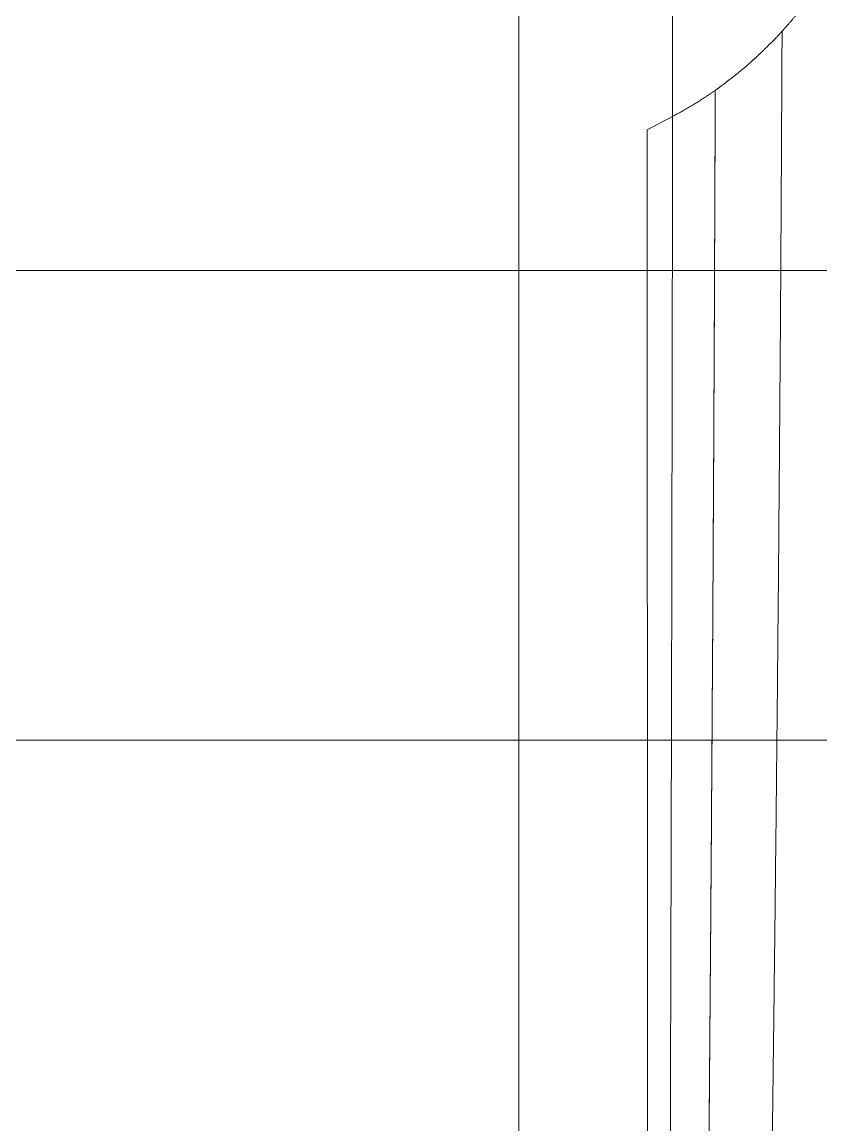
# Model space of a CAD drawing. Header units: millimetres. Extents: x 9384 to 10744, y 39991 to 40815.
# Drawn here: x 10053.36 to 10065.38, y 40162.22 to 40178.81 of the extents above; entities that cross this region are included whole.
import ezdxf

# ---------------------------------------------------------------- set-up
doc = ezdxf.new("R2010")
doc.units = ezdxf.units.MM
doc.linetypes.add('DASHED', pattern=[0])
doc.layers.add('PS', color=6, linetype='Continuous', lineweight=20)
doc.layers.add('PS_W', color=1, linetype='Continuous', lineweight=20)

msp = doc.modelspace()

# ---------------------------------------------------------------- linework, layer by layer
at = {"layer": 'PS', "color": 183, "linetype": 'Continuous', "lineweight": 5}
msp.add_line((10060.834, 40156.788), (10060.834, 40671.788), dxfattribs=at)
at = {"layer": 'PS', "color": 155, "linetype": 'DASHED', "lineweight": 5, "ltscale": 0.819311}
msp.add_line((10063.148, 40670.709), (10063.148, 40177.386), dxfattribs=at)
at = {"layer": 'PS', "color": 155, "linetype": 'Continuous', "lineweight": 5}
msp.add_line((10063.148, 40670.709), (10063.148, 40177.386), dxfattribs=at)
at = {"layer": 'PS', "color": 183, "linetype": 'Continuous', "lineweight": 5}
for points, knots in [([(10064.795, 40178.666), (10064.804, 40178.676), (10064.822, 40178.697), (10064.85, 40178.727), (10064.877, 40178.758), (10064.905, 40178.79), (10064.932, 40178.821), (10064.959, 40178.853), (10064.986, 40178.885), (10065.013, 40178.918), (10065.039, 40178.95), (10065.066, 40178.983), (10065.092, 40179.016), (10065.118, 40179.049), (10065.144, 40179.083), (10065.161, 40179.106), (10065.17, 40179.117)], [0, 0, 0, 0, 0.070259, 0.140696, 0.211313, 0.282109, 0.353085, 0.42424, 0.495576, 0.567093, 0.63879, 0.710669, 0.782729, 0.854971, 0.927394, 1, 1, 1, 1]), ([(10064.795, 40178.666), (10064.787, 40178.657), (10064.769, 40178.638), (10064.739, 40178.606), (10064.704, 40178.569), (10064.653, 40178.517), (10064.596, 40178.459), (10064.54, 40178.405), (10064.496, 40178.362), (10064.453, 40178.32), (10064.396, 40178.267), (10064.335, 40178.211), (10064.28, 40178.163), (10064.237, 40178.126), (10064.194, 40178.09), (10064.146, 40178.05), (10064.097, 40178.011), (10064.056, 40177.979), (10064.021, 40177.952), (10063.988, 40177.926), (10063.948, 40177.895), (10063.91, 40177.866), (10063.875, 40177.84), (10063.85, 40177.822), (10063.828, 40177.805), (10063.808, 40177.791), (10063.796, 40177.783), (10063.79, 40177.779)], [0, 0, 0, 0, 0.026944, 0.059401, 0.097428, 0.141101, 0.221948, 0.278716, 0.314275, 0.358994, 0.412955, 0.489737, 0.542856, 0.575639, 0.617131, 0.667324, 0.716052, 0.755408, 0.785404, 0.813577, 0.850552, 0.896277, 0.922377, 0.945789, 0.966524, 0.984591, 1, 1, 1, 1])]:
    msp.add_open_spline(points, degree=3, knots=knots, dxfattribs=at)
at = {"layer": 'PS', "color": 155, "linetype": 'DASHED', "lineweight": 5, "ltscale": 0.819311}
for points, degree in [([(10064.795, 40178.666), (10064.772, 40173.422), (10064.731, 40168.558), (10064.681, 40164.129), (10064.626, 40160.188), (10064.575, 40156.788)], 5), ([(10063.79, 40177.779), (10063.783, 40175.677), (10063.765, 40171.635), (10063.73, 40166.093), (10063.69, 40161.1), (10063.662, 40158.158), (10063.649, 40156.788)], 3), ([(10063.148, 40177.386), (10063.142, 40172.423), (10063.133, 40167.86), (10063.121, 40163.721), (10063.108, 40160.025), (10063.096, 40156.788)], 5)]:
    msp.add_open_spline(points, degree=degree, dxfattribs=at)
at = {"layer": 'PS', "color": 155, "linetype": 'Continuous', "lineweight": 5}
for points in [[(10064.795, 40178.666), (10064.772, 40173.422), (10064.731, 40168.558), (10064.681, 40164.129), (10064.626, 40160.188), (10064.575, 40156.788)], [(10063.79, 40177.779), (10063.773, 40172.734), (10063.747, 40168.079), (10063.715, 40163.849), (10063.681, 40160.075), (10063.649, 40156.788)], [(10063.148, 40177.386), (10063.142, 40172.423), (10063.133, 40167.86), (10063.121, 40163.721), (10063.108, 40160.025), (10063.096, 40156.788)]]:
    msp.add_open_spline(points, degree=5, dxfattribs=at)
at = {"layer": 'PS', "color": 183, "linetype": 'DASHED', "lineweight": 5, "ltscale": 0.819311}
for points, degree, knots in [([(10064.885, 40178.768), (10064.882, 40178.764), (10064.87, 40178.751), (10064.849, 40178.727), (10064.822, 40178.696), (10064.804, 40178.676), (10064.795, 40178.666)], 3, [0, 0, 0, 0, 0.10152, 0.401976, 0.701469, 1, 1, 1, 1]), ([(10064.313, 40178.191), (10064.314, 40178.193), (10064.316, 40178.195), (10064.319, 40178.197), (10064.321, 40178.199), (10064.323, 40178.201), (10064.323, 40178.201)], 5, [0, 0, 0, 0, 0, 0, 0.807195, 1, 1, 1, 1, 1, 1])]:
    msp.add_open_spline(points, degree=degree, knots=knots, dxfattribs=at)
for points, degree in [([(10064.323, 40178.201), (10064.336, 40178.212), (10064.362, 40178.235), (10064.387, 40178.259), (10064.4, 40178.27)], 3), ([(10063.79, 40177.779), (10063.806, 40177.79), (10063.821, 40177.801), (10063.837, 40177.812), (10063.852, 40177.823), (10063.868, 40177.834)], 5)]:
    msp.add_open_spline(points, degree=degree, dxfattribs=at)
at = {"layer": 'PS', "color": 155, "linetype": 'DASHED', "lineweight": 5, "ltscale": 0.819311}
msp.add_open_spline([(10063.79, 40177.779), (10063.779, 40177.771), (10063.757, 40177.756), (10063.724, 40177.733), (10063.691, 40177.71), (10063.657, 40177.688), (10063.624, 40177.666), (10063.591, 40177.644), (10063.557, 40177.623), (10063.524, 40177.602), (10063.49, 40177.581), (10063.456, 40177.56), (10063.422, 40177.54), (10063.388, 40177.52), (10063.354, 40177.5), (10063.32, 40177.48), (10063.286, 40177.461), (10063.252, 40177.442), (10063.217, 40177.423), (10063.183, 40177.405), (10063.16, 40177.393), (10063.148, 40177.386)], degree=3, knots=[0, 0, 0, 0, 0.053436, 0.10678, 0.160033, 0.213195, 0.266267, 0.319248, 0.372141, 0.424943, 0.477658, 0.530283, 0.582821, 0.635271, 0.687633, 0.739909, 0.792098, 0.844202, 0.89622, 0.948152, 1, 1, 1, 1], dxfattribs=at)
at = {"layer": 'PS', "color": 155, "linetype": 'Continuous', "lineweight": 5}
msp.add_open_spline([(10063.148, 40177.386), (10063.16, 40177.393), (10063.183, 40177.405), (10063.217, 40177.423), (10063.252, 40177.442), (10063.286, 40177.461), (10063.32, 40177.48), (10063.354, 40177.5), (10063.388, 40177.52), (10063.422, 40177.54), (10063.456, 40177.56), (10063.49, 40177.581), (10063.524, 40177.602), (10063.557, 40177.623), (10063.591, 40177.644), (10063.624, 40177.666), (10063.658, 40177.688), (10063.691, 40177.71), (10063.724, 40177.733), (10063.757, 40177.756), (10063.779, 40177.771), (10063.79, 40177.779)], degree=3, knots=[0, 0, 0, 0, 0.051849, 0.103783, 0.155802, 0.207906, 0.260096, 0.312372, 0.364736, 0.417186, 0.469723, 0.522349, 0.575063, 0.627866, 0.680757, 0.733738, 0.786809, 0.839971, 0.893223, 0.946566, 1, 1, 1, 1], dxfattribs=at)
at = {"layer": 'PS', "color": 183, "linetype": 'Continuous', "lineweight": 5}
for points in [[(10063.148, 40177.386), (10063.02, 40177.319), (10062.893, 40177.252), (10062.765, 40177.185)], [(10062.765, 40177.185), (10062.766, 40175.201), (10062.768, 40171.392), (10062.771, 40166.169), (10062.774, 40161.446), (10062.775, 40158.637), (10062.776, 40157.32)]]:
    msp.add_open_spline(points, degree=3, dxfattribs=at)
at = {"layer": 'PS_W', "color": 1, "linetype": 'DASHED', "lineweight": 5, "ltscale": 0.819311}
for p, q in [((10069.265, 40175.068), (10031.265, 40175.068)), ((10031.265, 40168.008), (10069.265, 40168.008))]:
    msp.add_line(p, q, dxfattribs=at)

doc.saveas('drawing.dxf')
